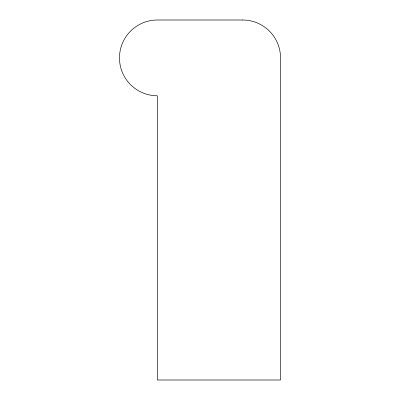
<?xml version="1.0" encoding="UTF-8"?>
<svg xmlns="http://www.w3.org/2000/svg" width="400" height="400" viewBox="0 0 400 400"><rect width="100%" height="100%" fill="white"/><g stroke="black" fill="none" stroke-linecap="round" stroke-linejoin="round"><path stroke-width="0.6" d="M242.63 20L157.37 20A37.895 37.895 0 0 0 119.475 57.895A37.895 37.895 0 0 0 157.37 95.79L157.37 380L280.525 380L280.525 57.895A37.895 37.895 0 0 0 242.63 20"/></g></svg>
